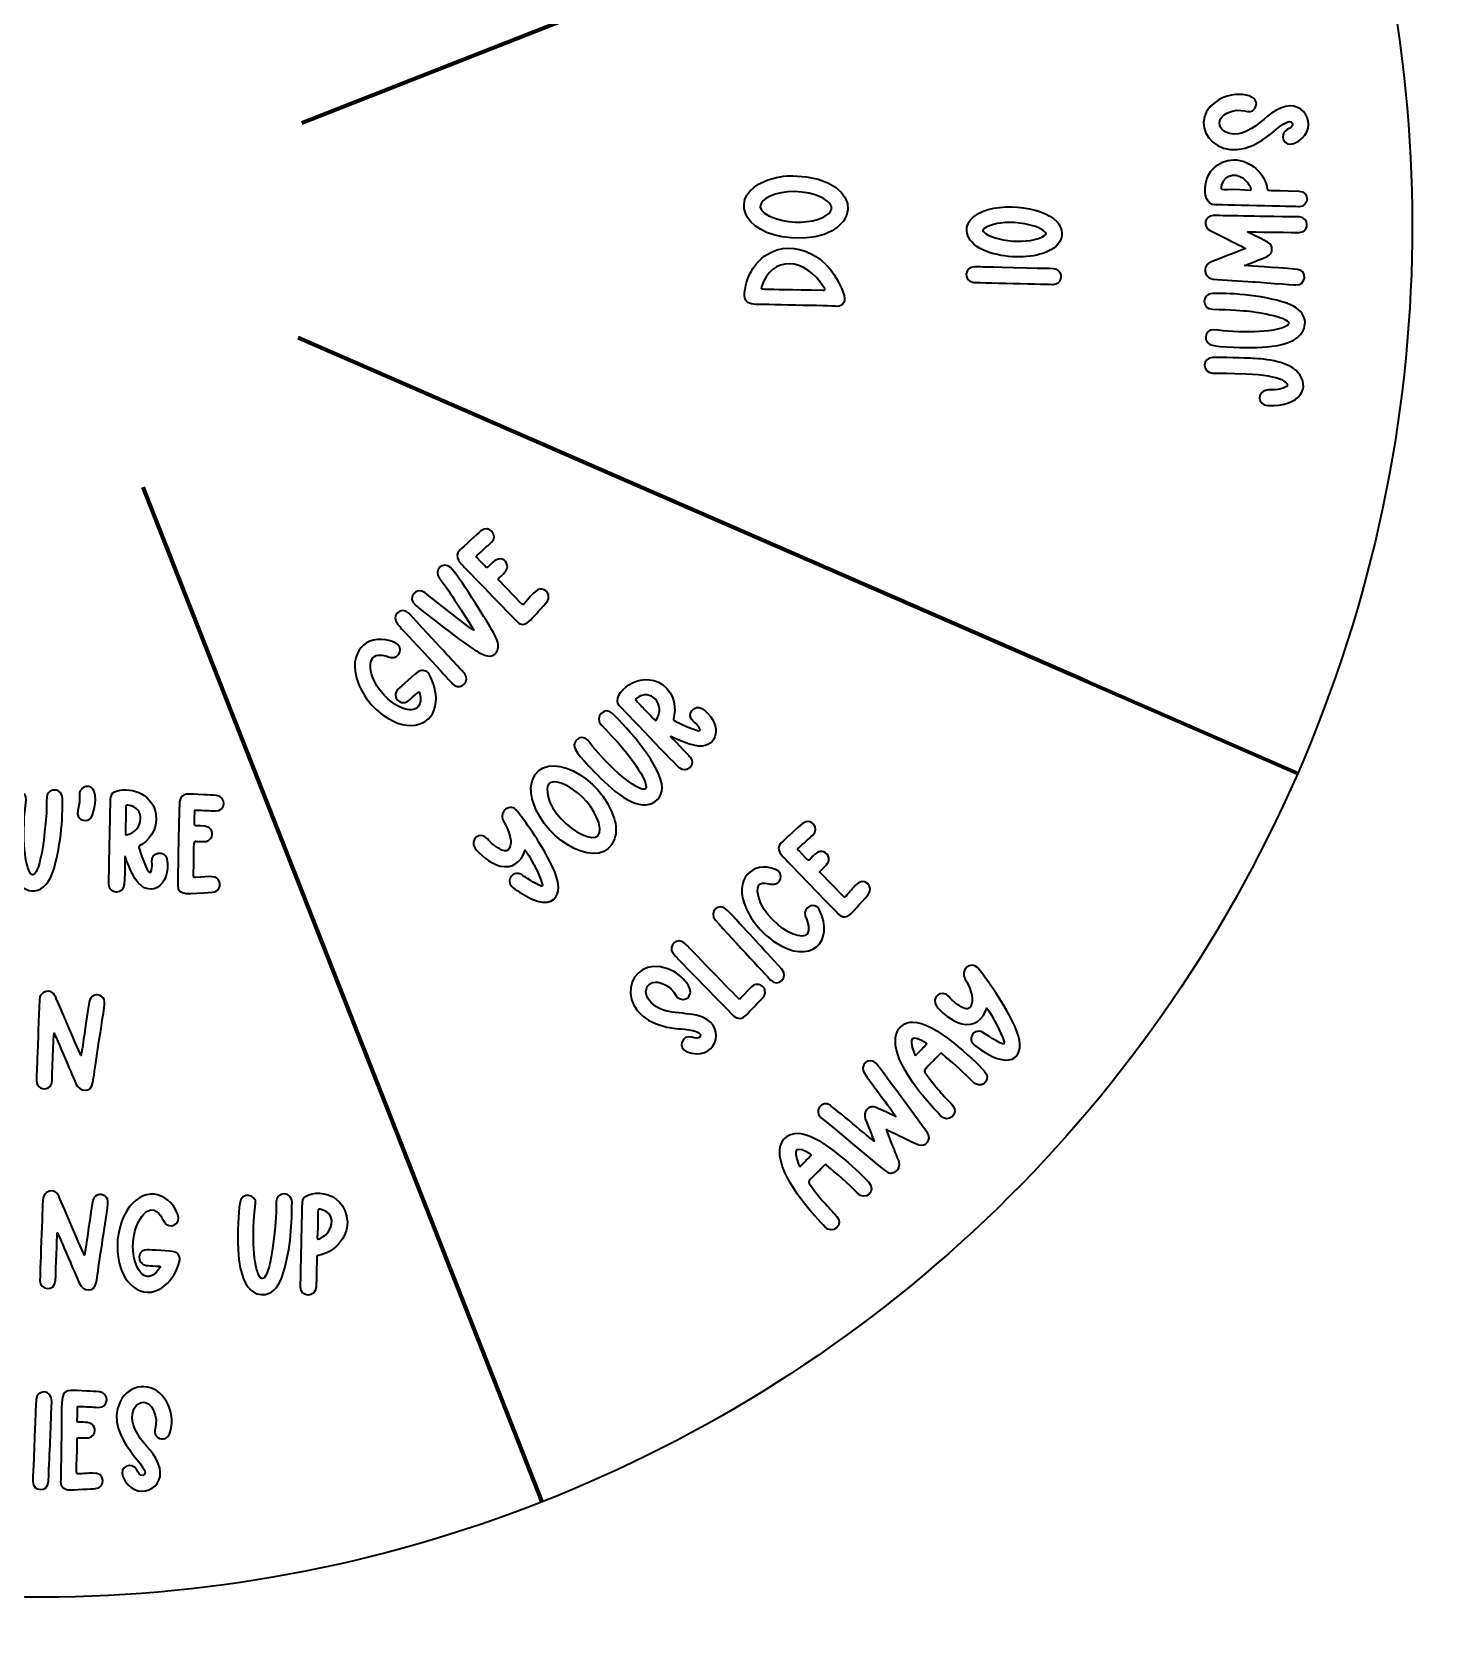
# Model space of a CAD drawing. Header units: inches. Extents: x -0.2 to 12.2, y -0.2 to 12.2.
# Drawn here: x 5.96 to 12.16, y -0.16 to 6.85 of the extents above; entities that cross this region are included whole.
import ezdxf

# ---------------------------------------------------------------- set-up
doc = ezdxf.new("R2010")
doc.units = ezdxf.units.IN
doc.header["$MEASUREMENT"] = 0
doc.layers.add('_U+0421_U+043B_U+043E_U+0439 1', color=7, linetype='Continuous')

msp = doc.modelspace()

# ---------------------------------------------------------------- linework, layer by layer
at = {"layer": '_U+0421_U+043B_U+043E_U+0439 1', "color": 98, "lineweight": 106, "true_color": 0x010202}
for points in [[(7.144, 6.4496), (10.6471, 7.8265), (11.5841, 8.1948)], [(11.5006, 3.6034), (10.5774, 4.0056), (7.1268, 5.509)], [(8.1948, 0.4159), (7.8265, 1.3529), (6.4496, 4.856)]]:
    msp.add_lwpolyline(points, dxfattribs=at)
at = {"layer": '_U+0421_U+043B_U+043E_U+0439 1', "color": 22, "lineweight": 35, "true_color": 0xe52421}
msp.add_open_spline([(3.8052, 11.5841), (2.376, 11.0225), (1.1613, 9.9156), (0.4994, 8.3966), (-0.1624, 6.8776), (-0.1459, 5.2342), (0.4159, 3.8052), (0.9775, 2.376), (2.0844, 1.1613), (3.6034, 0.4994), (5.1224, -0.1624), (6.7658, -0.1459), (8.1948, 0.4158), (9.624, 0.9775), (10.8387, 2.0844), (11.5006, 3.6034), (12.1624, 5.1224), (12.1459, 6.7658), (11.5842, 8.1948), (11.0225, 9.624), (9.9156, 10.8387), (8.3966, 11.5006), (6.8776, 12.1624), (5.2342, 12.1459), (3.8052, 11.5841)], degree=3, knots=[0, 0, 0, 0, 1, 1, 1, 2, 2, 2, 3, 3, 3, 4, 4, 4, 5, 5, 5, 6, 6, 6, 7, 7, 7, 8, 8, 8, 8], dxfattribs=at)
at = {"layer": '_U+0421_U+043B_U+043E_U+0439 1', "color": 98, "lineweight": 35, "true_color": 0x010202}
for points, knots in [([(11.1403, 6.5409), (11.2295, 6.6035), (11.3521, 6.5681), (11.3125, 6.5121), (11.2888, 6.4785), (11.2577, 6.5254), (11.1912, 6.4922), (11.1187, 6.456), (11.1758, 6.3679), (11.2771, 6.4134), (11.3387, 6.4411), (11.3654, 6.489), (11.426, 6.5145), (11.5395, 6.5622), (11.6025, 6.409), (11.4835, 6.3591), (11.4423, 6.3419), (11.4147, 6.3984), (11.4542, 6.4205), (11.4653, 6.4267), (11.4822, 6.4347), (11.4784, 6.4466), (11.4689, 6.4758), (11.4088, 6.4235), (11.3855, 6.4036), (11.1692, 6.2184), (10.9997, 6.4422), (11.1403, 6.5409)], [0, 0, 0, 0, 1, 1, 1, 2, 2, 2, 3, 3, 3, 4, 4, 4, 5, 5, 5, 6, 6, 6, 7, 7, 7, 8, 8, 8, 9, 9, 9, 9]), ([(11.5062, 6.151), (11.3633, 6.1562), (11.3691, 6.151), (11.3677, 6.1607), (11.3581, 6.2275), (11.2915, 6.2894), (11.2218, 6.2879), (11.0676, 6.2808), (11.0739, 6.0868), (11.1374, 6.091), (11.1396, 6.0911), (11.5055, 6.0828), (11.5069, 6.0828), (11.5516, 6.0831), (11.5547, 6.1492), (11.5062, 6.151)], [0, 0, 0, 0, 1, 1, 1, 2, 2, 2, 3, 3, 3, 4, 4, 4, 5, 5, 5, 5]), ([(9.2909, 6.2179), (9.2593, 6.2189), (9.2148, 6.2127), (9.1722, 6.196), (9.0126, 6.1333), (9.0598, 5.9641), (9.2846, 5.9463), (9.5932, 5.9218), (9.634, 6.2104), (9.2909, 6.2179)], [0, 0, 0, 0, 1, 1, 1, 2, 2, 2, 3, 3, 3, 3]), ([(9.2213, 6.0291), (9.0269, 6.0918), (9.2704, 6.2017), (9.424, 6.1195), (9.5407, 6.0569), (9.3599, 5.9842), (9.2213, 6.0291)], [0, 0, 0, 0, 1, 1, 1, 2, 2, 2, 2]), ([(11.2909, 6.1559), (11.1602, 6.1654), (11.1594, 6.1461), (11.1678, 6.1781), (11.1814, 6.2299), (11.2428, 6.2309), (11.2771, 6.1934), (11.2872, 6.1821), (11.3062, 6.1548), (11.2909, 6.1559)], [0, 0, 0, 0, 1, 1, 1, 2, 2, 2, 3, 3, 3, 3]), ([(10.0867, 6.042), (10.0337, 6.0026), (10.0392, 5.9321), (10.1263, 5.8929), (10.202, 5.859), (10.3016, 5.8554), (10.3721, 5.8745), (10.4743, 5.9023), (10.4894, 5.9709), (10.4476, 6.0164), (10.3797, 6.0904), (10.1742, 6.1071), (10.0867, 6.042)], [0, 0, 0, 0, 1, 1, 1, 2, 2, 2, 3, 3, 3, 4, 4, 4, 4]), ([(10.3933, 5.9575), (10.3324, 5.9144), (10.1673, 5.929), (10.1255, 5.9742), (10.1069, 5.9943), (10.2268, 6.0391), (10.3539, 5.9955), (10.3686, 5.9905), (10.3827, 5.9838), (10.3943, 5.9731), (10.4015, 5.9664), (10.4013, 5.9632), (10.3933, 5.9575)], [0, 0, 0, 0, 1, 1, 1, 2, 2, 2, 3, 3, 3, 4, 4, 4, 4]), ([(11.5085, 5.9697), (11.5062, 5.9696), (11.2848, 5.9729), (11.2825, 5.9729), (11.2824, 5.9725), (11.2822, 5.9721), (11.2821, 5.9716), (11.3712, 5.9268), (11.3885, 5.924), (11.388, 5.8959), (11.3873, 5.8665), (11.3705, 5.8664), (11.2691, 5.8258), (11.3089, 5.8214), (11.3785, 5.8185), (11.4996, 5.8085), (11.5447, 5.8047), (11.5378, 5.7365), (11.4927, 5.7405), (11.4857, 5.7411), (11.3112, 5.7538), (11.305, 5.7543), (11.245, 5.7587), (11.1808, 5.7626), (11.1306, 5.7663), (11.1015, 5.7685), (11.0855, 5.8044), (11.1029, 5.8279), (11.1116, 5.8397), (11.1192, 5.8394), (11.272, 5.9002), (11.2502, 5.9119), (11.29, 5.8914), (11.1172, 5.9787), (11.082, 5.9966), (11.0959, 6.0431), (11.1312, 6.0442), (11.1353, 6.0443), (11.3924, 6.0394), (11.3968, 6.0394), (11.5079, 6.0374), (11.5115, 6.0408), (11.5243, 6.0332), (11.5538, 6.0159), (11.542, 5.9713), (11.5085, 5.9697)], [0, 0, 0, 0, 1, 1, 1, 2, 2, 2, 3, 3, 3, 4, 4, 4, 5, 5, 5, 6, 6, 6, 7, 7, 7, 8, 8, 8, 9, 9, 9, 10, 10, 10, 11, 11, 11, 12, 12, 12, 13, 13, 13, 14, 14, 14, 15, 15, 15, 15]), ([(9.1788, 5.8744), (9.1091, 5.831), (9.0814, 5.7499), (9.0803, 5.694), (9.0797, 5.6655), (9.1017, 5.6559), (9.13, 5.6552), (9.1379, 5.6551), (9.4699, 5.6491), (9.4777, 5.6471), (9.4997, 5.6415), (9.5264, 5.6615), (9.5162, 5.6944), (9.461, 5.8726), (9.2926, 5.9451), (9.1788, 5.8744)], [0, 0, 0, 0, 1, 1, 1, 2, 2, 2, 3, 3, 3, 4, 4, 4, 5, 5, 5, 5]), ([(9.4314, 5.7188), (9.4298, 5.7164), (9.4256, 5.718), (9.4226, 5.718), (9.1321, 5.7235), (9.1516, 5.719), (9.1551, 5.7311), (9.1945, 5.8699), (9.3488, 5.8651), (9.4282, 5.7274), (9.4297, 5.7248), (9.4335, 5.7218), (9.4314, 5.7188)], [0, 0, 0, 0, 1, 1, 1, 2, 2, 2, 3, 3, 3, 4, 4, 4, 4]), ([(10.4311, 5.7429), (10.4269, 5.7429), (10.0841, 5.751), (10.0793, 5.752), (10.0361, 5.7609), (10.044, 5.8199), (10.0864, 5.8194), (10.1111, 5.8192), (10.1029, 5.8191), (10.2591, 5.816), (10.2591, 5.8155), (10.2591, 5.8151), (10.259, 5.8147), (10.4335, 5.8111), (10.4381, 5.8144), (10.4516, 5.8047), (10.4799, 5.7843), (10.4644, 5.7429), (10.4311, 5.7429)], [0, 0, 0, 0, 1, 1, 1, 2, 2, 2, 3, 3, 3, 4, 4, 4, 5, 5, 5, 6, 6, 6, 6]), ([(11.5134, 5.5239), (11.4787, 5.4816), (11.3996, 5.4718), (11.3444, 5.468), (11.2905, 5.4644), (11.2064, 5.4654), (11.1338, 5.4748), (11.0779, 5.4819), (11.0949, 5.5498), (11.134, 5.5443), (11.2305, 5.5308), (11.4007, 5.5286), (11.4519, 5.561), (11.5, 5.5913), (11.3464, 5.6188), (11.2896, 5.6254), (11.2623, 5.6286), (11.2103, 5.6326), (11.1274, 5.634), (11.0798, 5.6348), (11.0794, 5.7017), (11.1272, 5.7033), (11.1828, 5.7052), (11.3415, 5.6995), (11.4534, 5.6602), (11.5401, 5.6297), (11.5482, 5.5663), (11.5134, 5.5239)], [0, 0, 0, 0, 1, 1, 1, 2, 2, 2, 3, 3, 3, 4, 4, 4, 5, 5, 5, 6, 6, 6, 7, 7, 7, 8, 8, 8, 9, 9, 9, 9]), ([(11.3689, 5.2128), (11.3243, 5.2144), (11.321, 5.2741), (11.365, 5.2805), (11.3816, 5.2829), (11.4183, 5.2775), (11.4487, 5.2939), (11.4736, 5.3073), (11.4301, 5.3472), (11.2747, 5.3518), (11.1269, 5.3561), (11.128, 5.355), (11.128, 5.355), (11.081, 5.3574), (11.0822, 5.4222), (11.1288, 5.4233), (11.1569, 5.424), (11.2827, 5.4203), (11.2928, 5.4197), (11.3414, 5.417), (11.4532, 5.412), (11.5016, 5.3573), (11.5565, 5.2955), (11.5186, 5.2073), (11.3689, 5.2128)], [0, 0, 0, 0, 1, 1, 1, 2, 2, 2, 3, 3, 3, 4, 4, 4, 5, 5, 5, 6, 6, 6, 7, 7, 7, 8, 8, 8, 8]), ([(7.8339, 4.5795), (7.851, 4.5961), (7.9094, 4.6494), (7.9272, 4.6642), (7.9638, 4.6946), (8.0056, 4.6428), (7.972, 4.6129), (7.9515, 4.5947), (7.9312, 4.5763), (7.9109, 4.5578), (7.9046, 4.5521), (7.9047, 4.552), (7.9106, 4.546), (7.9568, 4.4993), (7.9499, 4.4986), (7.9599, 4.5083), (7.9684, 4.5167), (7.9765, 4.5254), (7.9859, 4.533), (8.0078, 4.5506), (8.0376, 4.5403), (8.0421, 4.5132), (8.0451, 4.4955), (8.0346, 4.4839), (8.0056, 4.4573), (8.002, 4.454), (8.0019, 4.4515), (8.0055, 4.448), (8.0055, 4.448), (8.1049, 4.3456), (8.1049, 4.3456), (8.1092, 4.3411), (8.1121, 4.3406), (8.1164, 4.3456), (8.1593, 4.3953), (8.1754, 4.4195), (8.2033, 4.407), (8.2242, 4.3976), (8.2299, 4.3705), (8.2144, 4.3528), (8.1444, 4.2734), (8.1192, 4.2341), (8.0864, 4.2663), (8.0838, 4.2688), (7.8842, 4.4742), (7.8554, 4.5046), (7.8415, 4.5192), (7.8044, 4.5509), (7.8339, 4.5795)], [0, 0, 0, 0, 1, 1, 1, 2, 2, 2, 3, 3, 3, 4, 4, 4, 5, 5, 5, 6, 6, 6, 7, 7, 7, 8, 8, 8, 9, 9, 9, 10, 10, 10, 11, 11, 11, 12, 12, 12, 13, 13, 13, 14, 14, 14, 15, 15, 15, 16, 16, 16, 16]), ([(7.9422, 4.1208), (7.9177, 4.1311), (7.8956, 4.1457), (7.8738, 4.1608), (7.8009, 4.2113), (7.7372, 4.2627), (7.642, 4.3374), (7.5996, 4.3707), (7.6437, 4.424), (7.6827, 4.3928), (7.7152, 4.3669), (7.8606, 4.2518), (7.8953, 4.2296), (7.8956, 4.2298), (7.8959, 4.23), (7.8961, 4.2302), (7.7774, 4.4184), (7.7683, 4.428), (7.7449, 4.4577), (7.7169, 4.4934), (7.7624, 4.5337), (7.7939, 4.5038), (7.8296, 4.47), (7.9476, 4.2771), (7.9753, 4.2306), (7.9862, 4.2123), (7.9984, 4.1897), (8.0019, 4.1673), (8.0077, 4.1303), (7.9769, 4.1063), (7.9422, 4.1208)], [0, 0, 0, 0, 1, 1, 1, 2, 2, 2, 3, 3, 3, 4, 4, 4, 5, 5, 5, 6, 6, 6, 7, 7, 7, 8, 8, 8, 9, 9, 9, 10, 10, 10, 10]), ([(7.8532, 4.0416), (7.8664, 4.0271), (7.8666, 4.0057), (7.8538, 3.9929), (7.8406, 3.9797), (7.8185, 3.9795), (7.8047, 3.9937), (7.7859, 4.0129), (7.7682, 4.033), (7.7501, 4.0527), (7.5196, 4.3012), (7.5897, 4.2262), (7.5624, 4.2562), (7.5303, 4.2915), (7.5777, 4.3368), (7.6116, 4.3038), (7.613, 4.3024), (7.6144, 4.301), (7.6158, 4.2995), (7.6156, 4.2994), (7.6155, 4.2993), (7.6154, 4.2992), (7.7786, 4.1238), (7.7955, 4.1049), (7.8532, 4.0416)], [0, 0, 0, 0, 1, 1, 1, 2, 2, 2, 3, 3, 3, 4, 4, 4, 5, 5, 5, 6, 6, 6, 7, 7, 7, 8, 8, 8, 8]), ([(7.6999, 4.0368), (7.7209, 3.9992), (7.7332, 3.9593), (7.7298, 3.9155), (7.7223, 3.819), (7.6179, 3.771), (7.4966, 3.8596), (7.4448, 3.8975), (7.3973, 3.9603), (7.3805, 4.0287), (7.3511, 4.148), (7.4408, 4.2221), (7.5501, 4.1758), (7.5922, 4.158), (7.572, 4.1023), (7.5323, 4.1105), (7.5182, 4.1133), (7.5022, 4.1232), (7.4785, 4.1204), (7.4236, 4.1141), (7.4367, 4.0274), (7.49, 3.961), (7.565, 3.8676), (7.685, 3.8435), (7.6586, 3.9574), (7.6576, 3.9616), (7.6562, 3.9613), (7.6535, 3.9589), (7.6109, 3.9213), (7.6051, 3.9145), (7.5912, 3.9131), (7.5597, 3.9098), (7.5398, 3.9479), (7.5645, 3.9716), (7.5743, 3.9811), (7.6419, 4.0423), (7.6544, 4.049), (7.6713, 4.0582), (7.6906, 4.0536), (7.6999, 4.0368)], [0, 0, 0, 0, 1, 1, 1, 2, 2, 2, 3, 3, 3, 4, 4, 4, 5, 5, 5, 6, 6, 6, 7, 7, 7, 8, 8, 8, 9, 9, 9, 10, 10, 10, 11, 11, 11, 12, 12, 12, 13, 13, 13, 13]), ([(8.7942, 3.627), (8.8274, 3.599), (8.8696, 3.6419), (8.8424, 3.6741), (8.8324, 3.686), (8.8277, 3.6903), (8.757, 3.7638), (8.7573, 3.7641), (8.7575, 3.7645), (8.7578, 3.7648), (8.7828, 3.7529), (8.8512, 3.7188), (8.8947, 3.7228), (8.9715, 3.7298), (8.9789, 3.83), (8.894, 3.887), (8.8618, 3.9085), (8.8211, 3.8589), (8.8567, 3.8309), (8.8665, 3.8231), (8.8754, 3.8143), (8.8816, 3.8032), (8.8837, 3.7994), (8.8881, 3.7949), (8.8852, 3.7911), (8.8782, 3.7817), (8.7824, 3.8287), (8.7721, 3.8342), (8.7685, 3.836), (8.7679, 3.8384), (8.769, 3.8421), (8.7817, 3.8836), (8.7771, 3.9504), (8.7222, 3.9904), (8.623, 4.0626), (8.4907, 3.9486), (8.5324, 3.8999), (8.541, 3.8898), (8.793, 3.6279), (8.7942, 3.627)], [0, 0, 0, 0, 1, 1, 1, 2, 2, 2, 3, 3, 3, 4, 4, 4, 5, 5, 5, 6, 6, 6, 7, 7, 7, 8, 8, 8, 9, 9, 9, 10, 10, 10, 11, 11, 11, 12, 12, 12, 13, 13, 13, 13]), ([(8.6084, 3.9325), (8.6683, 3.9793), (8.7382, 3.9047), (8.6942, 3.8363), (8.6912, 3.8317), (8.6892, 3.8348), (8.6872, 3.8368), (8.6768, 3.8475), (8.6467, 3.8789), (8.646, 3.8796), (8.646, 3.8796), (8.646, 3.8797), (8.646, 3.8797), (8.6331, 3.8931), (8.6201, 3.9066), (8.6071, 3.9201), (8.6009, 3.9266), (8.6009, 3.9266), (8.6084, 3.9325)], [0, 0, 0, 0, 1, 1, 1, 2, 2, 2, 3, 3, 3, 4, 4, 4, 5, 5, 5, 6, 6, 6, 6]), ([(8.3995, 3.635), (8.3361, 3.7032), (8.3253, 3.7219), (8.3424, 3.746), (8.3545, 3.7632), (8.3823, 3.7648), (8.3949, 3.748), (8.5117, 3.5936), (8.6648, 3.4887), (8.6488, 3.5525), (8.6281, 3.6343), (8.4956, 3.7729), (8.4536, 3.8162), (8.4205, 3.8504), (8.4675, 3.8979), (8.5025, 3.8653), (8.5674, 3.8047), (8.7204, 3.6304), (8.7193, 3.54), (8.7187, 3.4992), (8.6907, 3.4697), (8.6491, 3.4656), (8.5677, 3.4574), (8.4555, 3.5748), (8.3995, 3.635)], [0, 0, 0, 0, 1, 1, 1, 2, 2, 2, 3, 3, 3, 4, 4, 4, 5, 5, 5, 6, 6, 6, 7, 7, 7, 8, 8, 8, 8]), ([(8.1526, 3.5734), (8.1415, 3.5417), (8.1455, 3.5102), (8.155, 3.4789), (8.2099, 3.2975), (8.4613, 3.1696), (8.5115, 3.317), (8.5216, 3.3465), (8.5184, 3.3761), (8.5099, 3.4052), (8.4554, 3.5921), (8.2037, 3.7192), (8.1526, 3.5734)], [0, 0, 0, 0, 1, 1, 1, 2, 2, 2, 3, 3, 3, 4, 4, 4, 4]), ([(8.2163, 3.5339), (8.2177, 3.6201), (8.402, 3.5204), (8.4424, 3.3876), (8.4901, 3.2307), (8.2141, 3.3899), (8.2163, 3.5339)], [0, 0, 0, 0, 1, 1, 1, 2, 2, 2, 2]), ([(5.8674, 3.4881), (5.8746, 3.5439), (5.9425, 3.5271), (5.937, 3.4879), (5.8968, 3.2019), (5.989, 2.949), (6.0255, 3.4288), (6.0297, 3.4842), (6.0168, 3.5217), (6.0536, 3.5296), (6.0756, 3.5343), (6.0952, 3.5184), (6.096, 3.4946), (6.0989, 3.4104), (6.0869, 3.2655), (6.0529, 3.1684), (6.0131, 3.0552), (5.909, 3.0689), (5.8778, 3.1729), (5.8519, 3.2591), (5.8562, 3.4002), (5.8674, 3.4881)], [0, 0, 0, 0, 1, 1, 1, 2, 2, 2, 3, 3, 3, 4, 4, 4, 5, 5, 5, 6, 6, 6, 7, 7, 7, 7]), ([(6.1629, 3.4414), (6.1672, 3.4601), (6.1723, 3.4787), (6.171, 3.4982), (6.1705, 3.5053), (6.1693, 3.5122), (6.1712, 3.5193), (6.1821, 3.5598), (6.2717, 3.5737), (6.228, 3.4217), (6.216, 3.38), (6.1517, 3.3937), (6.1629, 3.4414)], [0, 0, 0, 0, 1, 1, 1, 2, 2, 2, 3, 3, 3, 4, 4, 4, 4]), ([(6.3692, 3.2394), (6.3697, 3.2395), (6.3701, 3.2395), (6.3705, 3.2396), (6.3754, 3.2257), (6.3853, 3.1958), (6.4008, 3.1646), (6.4666, 3.0319), (6.5759, 3.1132), (6.5532, 3.2295), (6.5457, 3.2675), (6.4819, 3.2611), (6.4871, 3.2162), (6.4885, 3.2038), (6.4886, 3.1913), (6.4851, 3.1791), (6.484, 3.1749), (6.4838, 3.1686), (6.4791, 3.1679), (6.4674, 3.1662), (6.4332, 3.2671), (6.4297, 3.2784), (6.4285, 3.2823), (6.4297, 3.2844), (6.4331, 3.2862), (6.4715, 3.3066), (6.5154, 3.3571), (6.505, 3.4241), (6.4925, 3.5046), (6.4074, 3.5472), (6.3322, 3.5259), (6.3053, 3.5183), (6.3064, 3.4937), (6.306, 3.4745), (6.306, 3.4743), (6.2986, 3.1165), (6.2986, 3.1165), (6.3001, 3.098), (6.3137, 3.0844), (6.3317, 3.084), (6.3748, 3.0831), (6.3669, 3.1264), (6.3692, 3.2394)], [0, 0, 0, 0, 1, 1, 1, 2, 2, 2, 3, 3, 3, 4, 4, 4, 5, 5, 5, 6, 6, 6, 7, 7, 7, 8, 8, 8, 9, 9, 9, 10, 10, 10, 11, 11, 11, 12, 12, 12, 13, 13, 13, 14, 14, 14, 14]), ([(6.7653, 3.4386), (6.7379, 3.4402), (6.7105, 3.4415), (6.6831, 3.4429), (6.6746, 3.4433), (6.6746, 3.4431), (6.6745, 3.4347), (6.6739, 3.3523), (6.6611, 3.3785), (6.7185, 3.3722), (6.7465, 3.3692), (6.7602, 3.3408), (6.7442, 3.3184), (6.7328, 3.3024), (6.7148, 3.3049), (6.6981, 3.3048), (6.6626, 3.3047), (6.6733, 3.3293), (6.6699, 3.1557), (6.6698, 3.1494), (6.6715, 3.147), (6.6781, 3.1474), (6.7436, 3.1522), (6.772, 3.1579), (6.7829, 3.1293), (6.791, 3.1079), (6.7759, 3.0847), (6.7524, 3.0832), (6.6452, 3.0765), (6.6011, 3.067), (6.6007, 3.1127), (6.6006, 3.1266), (6.605, 3.4674), (6.6094, 3.4848), (6.6182, 3.52), (6.6434, 3.5133), (6.715, 3.5098), (6.7333, 3.5089), (6.7517, 3.5082), (6.7699, 3.5064), (6.8172, 3.5019), (6.8102, 3.4358), (6.7653, 3.4386)], [0, 0, 0, 0, 1, 1, 1, 2, 2, 2, 3, 3, 3, 4, 4, 4, 5, 5, 5, 6, 6, 6, 7, 7, 7, 8, 8, 8, 9, 9, 9, 10, 10, 10, 11, 11, 11, 12, 12, 12, 13, 13, 13, 14, 14, 14, 14]), ([(6.3728, 3.3997), (6.3728, 3.3997), (6.3728, 3.3997), (6.3728, 3.3997), (6.3742, 3.4681), (6.3697, 3.4654), (6.3836, 3.4637), (6.4591, 3.4544), (6.4557, 3.3522), (6.3762, 3.335), (6.3684, 3.3334), (6.3718, 3.3373), (6.3728, 3.3997)], [0, 0, 0, 0, 1, 1, 1, 2, 2, 2, 3, 3, 3, 4, 4, 4, 4]), ([(8.2647, 3.0882), (8.2586, 3.0518), (8.2235, 3.0183), (8.1471, 3.0545), (8.1184, 3.0681), (8.0917, 3.085), (8.0664, 3.1042), (8.0523, 3.1149), (8.0482, 3.1331), (8.0561, 3.1475), (8.0642, 3.1623), (8.081, 3.1692), (8.0968, 3.1638), (8.1041, 3.1614), (8.11, 3.1566), (8.1162, 3.1524), (8.1234, 3.1474), (8.1892, 3.1043), (8.1955, 3.1101), (8.2022, 3.1163), (8.1677, 3.1867), (8.1633, 3.1952), (8.1549, 3.2114), (8.1299, 3.2557), (8.1209, 3.2671), (8.1046, 3.2159), (8.0649, 3.1852), (8.0112, 3.1979), (7.9681, 3.2082), (7.9174, 3.2529), (7.9013, 3.2748), (7.8736, 3.313), (7.9245, 3.3538), (7.9554, 3.3169), (7.9728, 3.2962), (7.9937, 3.2796), (8.0181, 3.2677), (8.0511, 3.2516), (8.0623, 3.2889), (8.0555, 3.3231), (8.0428, 3.3868), (8.0011, 3.4029), (8.0289, 3.4402), (8.0417, 3.4573), (8.0653, 3.4597), (8.0804, 3.4443), (8.092, 3.4326), (8.1642, 3.3338), (8.2106, 3.2514), (8.2347, 3.2087), (8.2727, 3.1364), (8.2647, 3.0882)], [0, 0, 0, 0, 1, 1, 1, 2, 2, 2, 3, 3, 3, 4, 4, 4, 5, 5, 5, 6, 6, 6, 7, 7, 7, 8, 8, 8, 9, 9, 9, 10, 10, 10, 11, 11, 11, 12, 12, 12, 13, 13, 13, 14, 14, 14, 15, 15, 15, 16, 16, 16, 17, 17, 17, 17]), ([(9.2407, 3.2992), (9.2577, 3.3157), (9.316, 3.3689), (9.334, 3.3838), (9.3706, 3.4142), (9.4124, 3.3625), (9.3788, 3.3326), (9.3582, 3.3144), (9.338, 3.2959), (9.3177, 3.2775), (9.3114, 3.2718), (9.3115, 3.2716), (9.3174, 3.2657), (9.3753, 3.2071), (9.3477, 3.2164), (9.3927, 3.2527), (9.4146, 3.2703), (9.4444, 3.2599), (9.4489, 3.2329), (9.4517, 3.2167), (9.4448, 3.2067), (9.4124, 3.1769), (9.4088, 3.1736), (9.4087, 3.1712), (9.4123, 3.1677), (9.4123, 3.1677), (9.5117, 3.0653), (9.5117, 3.0653), (9.516, 3.0608), (9.5189, 3.0602), (9.5232, 3.0652), (9.537, 3.0811), (9.5513, 3.0965), (9.5649, 3.1125), (9.6018, 3.156), (9.6511, 3.1065), (9.6212, 3.0725), (9.6149, 3.0653), (9.5534, 2.9963), (9.5443, 2.9872), (9.5295, 2.9724), (9.5081, 2.9713), (9.4932, 2.9859), (9.4915, 2.9876), (9.2877, 3.1974), (9.2622, 3.2242), (9.2481, 3.239), (9.2112, 3.2707), (9.2407, 3.2992)], [0, 0, 0, 0, 1, 1, 1, 2, 2, 2, 3, 3, 3, 4, 4, 4, 5, 5, 5, 6, 6, 6, 7, 7, 7, 8, 8, 8, 9, 9, 9, 10, 10, 10, 11, 11, 11, 12, 12, 12, 13, 13, 13, 14, 14, 14, 15, 15, 15, 16, 16, 16, 16]), ([(9.0875, 3.0124), (9.0285, 3.1416), (9.1165, 3.2211), (9.2162, 3.1833), (9.2554, 3.1685), (9.2423, 3.109), (9.1955, 3.1185), (9.1802, 3.1216), (9.1333, 3.1373), (9.1373, 3.0866), (9.1485, 2.9426), (9.4109, 2.8025), (9.3525, 2.9628), (9.3505, 2.9684), (9.348, 2.9739), (9.3462, 2.9796), (9.3334, 3.0199), (9.3896, 3.042), (9.4073, 3.0073), (9.4788, 2.866), (9.3666, 2.7623), (9.2151, 2.8639), (9.1589, 2.9016), (9.1157, 2.9507), (9.0875, 3.0124)], [0, 0, 0, 0, 1, 1, 1, 2, 2, 2, 3, 3, 3, 4, 4, 4, 5, 5, 5, 6, 6, 6, 7, 7, 7, 8, 8, 8, 8]), ([(9.1953, 2.6979), (9.1929, 2.7003), (9.0344, 2.8712), (8.953, 2.9604), (8.9216, 2.9949), (8.9672, 3.0445), (9.0064, 3.0037), (9.0063, 3.0036), (9.0062, 3.0035), (9.0061, 3.0034), (9.1151, 2.8861), (9.1449, 2.8544), (9.2439, 2.7458), (9.2761, 2.7102), (9.2267, 2.6658), (9.1953, 2.6979)], [0, 0, 0, 0, 1, 1, 1, 2, 2, 2, 3, 3, 3, 4, 4, 4, 5, 5, 5, 5]), ([(9.1609, 2.6226), (9.1416, 2.6014), (9.1026, 2.5618), (9.0866, 2.5441), (9.0721, 2.5281), (9.0496, 2.5266), (9.0339, 2.5413), (9.0269, 2.5479), (8.7721, 2.8078), (8.7668, 2.8158), (8.7433, 2.8514), (8.7888, 2.8885), (8.8193, 2.8592), (8.8228, 2.8558), (9.049, 2.6227), (9.0524, 2.6192), (9.0605, 2.6108), (9.0579, 2.616), (9.1108, 2.6691), (9.1222, 2.6806), (9.1382, 2.6833), (9.1511, 2.6771), (9.1719, 2.667), (9.1769, 2.6402), (9.1609, 2.6226)], [0, 0, 0, 0, 1, 1, 1, 2, 2, 2, 3, 3, 3, 4, 4, 4, 5, 5, 5, 6, 6, 6, 7, 7, 7, 8, 8, 8, 8]), ([(8.8277, 2.3854), (8.7864, 2.4022), (8.8067, 2.4618), (8.8503, 2.4495), (8.8625, 2.4461), (8.8802, 2.4397), (8.8858, 2.4509), (8.8999, 2.4786), (8.8193, 2.4838), (8.7897, 2.4861), (8.5035, 2.508), (8.5465, 2.7854), (8.7131, 2.7564), (8.8007, 2.7412), (8.8494, 2.6682), (8.8426, 2.6402), (8.8346, 2.6078), (8.7944, 2.6069), (8.7813, 2.6304), (8.7565, 2.6746), (8.7142, 2.6903), (8.6919, 2.6899), (8.651, 2.6891), (8.6295, 2.6434), (8.6722, 2.6009), (8.73, 2.5385), (8.8224, 2.5661), (8.8967, 2.5359), (9.0107, 2.49), (8.9473, 2.3365), (8.8277, 2.3854)], [0, 0, 0, 0, 1, 1, 1, 2, 2, 2, 3, 3, 3, 4, 4, 4, 5, 5, 5, 6, 6, 6, 7, 7, 7, 8, 8, 8, 9, 9, 9, 10, 10, 10, 10]), ([(10.0859, 2.4136), (10.0535, 2.4382), (10.0813, 2.485), (10.1164, 2.4732), (10.1264, 2.4698), (10.207, 2.4121), (10.215, 2.4194), (10.2265, 2.43), (10.156, 2.5566), (10.1405, 2.5765), (10.1242, 2.5253), (10.0845, 2.4945), (10.0307, 2.5073), (9.9877, 2.5175), (9.9369, 2.5622), (9.9209, 2.5842), (9.8932, 2.6222), (9.9438, 2.6632), (9.9749, 2.6263), (9.9924, 2.6055), (10.0132, 2.5889), (10.0376, 2.577), (10.0555, 2.5683), (10.0663, 2.573), (10.0734, 2.5918), (10.086, 2.6251), (10.0638, 2.6713), (10.0459, 2.7019), (10.0218, 2.7435), (10.0706, 2.7834), (10.1, 2.7537), (10.1137, 2.7398), (10.247, 2.5608), (10.2787, 2.4533), (10.3069, 2.3585), (10.2426, 2.2947), (10.0859, 2.4136)], [0, 0, 0, 0, 1, 1, 1, 2, 2, 2, 3, 3, 3, 4, 4, 4, 5, 5, 5, 6, 6, 6, 7, 7, 7, 8, 8, 8, 9, 9, 9, 10, 10, 10, 11, 11, 11, 12, 12, 12, 12]), ([(6.0647, 2.6278), (6.0668, 2.6229), (6.174, 2.3722), (6.1774, 2.3681), (6.1845, 2.4112), (6.1739, 2.3439), (6.2125, 2.6021), (6.2168, 2.6305), (6.2458, 2.6437), (6.2675, 2.627), (6.2883, 2.6109), (6.2814, 2.5995), (6.2646, 2.487), (6.2598, 2.4549), (6.2295, 2.2514), (6.2295, 2.2514), (6.2218, 2.2026), (6.1707, 2.2089), (6.155, 2.2449), (6.1517, 2.2525), (6.0629, 2.4595), (6.0593, 2.4661), (6.0573, 2.4646), (6.0506, 2.2592), (6.0505, 2.2567), (6.0492, 2.2298), (6.0216, 2.2141), (5.9995, 2.2273), (5.9764, 2.2411), (5.9818, 2.2474), (5.9873, 2.393), (5.9876, 2.4031), (5.9918, 2.5411), (5.9948, 2.6113), (5.9964, 2.6513), (6.0482, 2.6658), (6.0647, 2.6278)], [0, 0, 0, 0, 1, 1, 1, 2, 2, 2, 3, 3, 3, 4, 4, 4, 5, 5, 5, 6, 6, 6, 7, 7, 7, 8, 8, 8, 9, 9, 9, 10, 10, 10, 11, 11, 11, 12, 12, 12, 12]), ([(9.8164, 2.5151), (9.748, 2.513), (9.7019, 2.4424), (9.7839, 2.3017), (9.839, 2.2072), (9.9044, 2.1423), (9.9381, 2.1053), (9.9706, 2.0696), (10.0228, 2.1142), (9.9904, 2.1508), (9.9477, 2.1989), (9.924, 2.2176), (9.8694, 2.2959), (9.8619, 2.3066), (9.8707, 2.3087), (9.9083, 2.3474), (9.9171, 2.3564), (9.9261, 2.3654), (9.9343, 2.3749), (9.9382, 2.3793), (9.9409, 2.3787), (9.9447, 2.3756), (9.9865, 2.3417), (10.027, 2.3064), (10.065, 2.2683), (10.0727, 2.2603), (10.0827, 2.2486), (10.0912, 2.2441), (10.127, 2.2254), (10.1605, 2.2682), (10.1288, 2.3022), (10.0862, 2.3477), (9.91, 2.5179), (9.8164, 2.5151)], [0, 0, 0, 0, 1, 1, 1, 2, 2, 2, 3, 3, 3, 4, 4, 4, 5, 5, 5, 6, 6, 6, 7, 7, 7, 8, 8, 8, 9, 9, 9, 10, 10, 10, 11, 11, 11, 11]), ([(9.8753, 2.4172), (9.863, 2.4029), (9.8485, 2.3907), (9.8384, 2.3783), (9.8265, 2.3667), (9.8278, 2.3664), (9.8227, 2.3793), (9.7939, 2.4526), (9.8148, 2.4595), (9.8753, 2.4234), (9.8789, 2.4213), (9.8772, 2.4194), (9.8753, 2.4172)], [0, 0, 0, 0, 1, 1, 1, 2, 2, 2, 3, 3, 3, 4, 4, 4, 4]), ([(9.8807, 1.9895), (9.861, 1.9615), (9.8266, 1.9851), (9.804, 1.9958), (9.7681, 2.0127), (9.7091, 2.0413), (9.7008, 2.0447), (9.7332, 1.963), (9.7407, 1.945), (9.7548, 1.9087), (9.7636, 1.8862), (9.7536, 1.8641), (9.7318, 1.8563), (9.7028, 1.8461), (9.7125, 1.8539), (9.4155, 2.0957), (9.3813, 2.1235), (9.4177, 2.176), (9.4549, 2.151), (9.471, 2.1402), (9.6354, 2.0015), (9.6474, 1.9938), (9.6179, 2.0678), (9.6124, 2.0816), (9.6086, 2.0917), (9.5984, 2.1188), (9.6206, 2.1593), (9.661, 2.1398), (9.6658, 2.1376), (9.7378, 2.1021), (9.7428, 2.1023), (9.7067, 2.1521), (9.6079, 2.2858), (9.6079, 2.2858), (9.5765, 2.3294), (9.6268, 2.3635), (9.655, 2.3356), (9.663, 2.3277), (9.6504, 2.3442), (9.8626, 2.0551), (9.8804, 2.0309), (9.8976, 2.0137), (9.8807, 1.9895)], [0, 0, 0, 0, 1, 1, 1, 2, 2, 2, 3, 3, 3, 4, 4, 4, 5, 5, 5, 6, 6, 6, 7, 7, 7, 8, 8, 8, 9, 9, 9, 10, 10, 10, 11, 11, 11, 12, 12, 12, 13, 13, 13, 14, 14, 14, 14]), ([(9.3702, 2.0146), (9.2868, 2.0521), (9.2247, 2.0086), (9.2354, 1.9279), (9.2517, 1.8048), (9.3965, 1.6578), (9.4322, 1.6186), (9.4648, 1.5828), (9.517, 1.6275), (9.4845, 1.6641), (9.4421, 1.7119), (9.4183, 1.7307), (9.3635, 1.8092), (9.356, 1.8199), (9.3648, 1.822), (9.4025, 1.8607), (9.4113, 1.8697), (9.4202, 1.8786), (9.4285, 1.8881), (9.4323, 1.8926), (9.4351, 1.892), (9.4389, 1.8889), (9.4832, 1.8528), (9.5348, 1.8079), (9.5739, 1.7662), (9.6081, 1.7294), (9.6604, 1.7754), (9.623, 1.8155), (9.5853, 1.8557), (9.4595, 1.9745), (9.3702, 2.0146)], [0, 0, 0, 0, 1, 1, 1, 2, 2, 2, 3, 3, 3, 4, 4, 4, 5, 5, 5, 6, 6, 6, 7, 7, 7, 8, 8, 8, 9, 9, 9, 10, 10, 10, 10]), ([(9.3695, 1.9304), (9.3572, 1.9161), (9.3427, 1.904), (9.3326, 1.8915), (9.3206, 1.8799), (9.322, 1.8796), (9.3169, 1.8926), (9.2887, 1.9646), (9.3079, 1.9733), (9.3695, 1.9367), (9.3731, 1.9345), (9.3714, 1.9327), (9.3695, 1.9304)], [0, 0, 0, 0, 1, 1, 1, 2, 2, 2, 3, 3, 3, 4, 4, 4, 4]), ([(6.2824, 1.7534), (6.3033, 1.7373), (6.2964, 1.7259), (6.2796, 1.6134), (6.2743, 1.5785), (6.2444, 1.3778), (6.2444, 1.3778), (6.2367, 1.329), (6.1857, 1.3353), (6.17, 1.3713), (6.1667, 1.3788), (6.0777, 1.5861), (6.0742, 1.5925), (6.0717, 1.5906), (6.0727, 1.5882), (6.0726, 1.5862), (6.0721, 1.5723), (6.0681, 1.4394), (6.0654, 1.3831), (6.0631, 1.3351), (5.9959, 1.341), (5.9972, 1.384), (5.9973, 1.3865), (6.0089, 1.7188), (6.0097, 1.7377), (6.0113, 1.7777), (6.0632, 1.7922), (6.0796, 1.7542), (6.0816, 1.7497), (6.1892, 1.4983), (6.1923, 1.4944), (6.1994, 1.5375), (6.1888, 1.4703), (6.2275, 1.7285), (6.2317, 1.7569), (6.2608, 1.7701), (6.2824, 1.7534)], [0, 0, 0, 0, 1, 1, 1, 2, 2, 2, 3, 3, 3, 4, 4, 4, 5, 5, 5, 6, 6, 6, 7, 7, 7, 8, 8, 8, 9, 9, 9, 10, 10, 10, 11, 11, 11, 12, 12, 12, 12]), ([(6.6086, 1.4686), (6.5967, 1.4272), (6.5772, 1.3902), (6.5438, 1.3617), (6.4696, 1.2984), (6.3623, 1.3397), (6.3395, 1.4873), (6.3298, 1.5502), (6.3404, 1.6283), (6.3772, 1.689), (6.4412, 1.7947), (6.557, 1.782), (6.6011, 1.6728), (6.6181, 1.6306), (6.5647, 1.6051), (6.5422, 1.6393), (6.5331, 1.6532), (6.5112, 1.7124), (6.4681, 1.6875), (6.4197, 1.6596), (6.3876, 1.5526), (6.4142, 1.4657), (6.435, 1.3977), (6.4815, 1.3754), (6.5231, 1.4418), (6.5254, 1.4454), (6.5242, 1.4462), (6.5205, 1.4464), (6.4755, 1.4493), (6.457, 1.4476), (6.4441, 1.4582), (6.4196, 1.4782), (6.4324, 1.5191), (6.4667, 1.5184), (6.4797, 1.5182), (6.5724, 1.5133), (6.585, 1.5095), (6.6034, 1.5039), (6.6138, 1.4871), (6.6086, 1.4686)], [0, 0, 0, 0, 1, 1, 1, 2, 2, 2, 3, 3, 3, 4, 4, 4, 5, 5, 5, 6, 6, 6, 7, 7, 7, 8, 8, 8, 9, 9, 9, 10, 10, 10, 11, 11, 11, 12, 12, 12, 13, 13, 13, 13]), ([(7.1003, 1.7276), (7.1005, 1.7192), (7.1, 1.7108), (7.0999, 1.706), (7.1006, 1.6287), (7.0913, 1.4988), (7.0572, 1.4014), (7.0269, 1.3153), (6.9637, 1.3063), (6.9208, 1.3415), (6.8463, 1.4026), (6.8608, 1.6355), (6.8717, 1.7211), (6.8789, 1.777), (6.9467, 1.7599), (6.9413, 1.7208), (6.9012, 1.4351), (6.9932, 1.1812), (7.0297, 1.6618), (7.034, 1.7173), (7.0212, 1.7546), (7.0579, 1.7625), (7.0799, 1.7673), (7.0995, 1.7513), (7.1003, 1.7276)], [0, 0, 0, 0, 1, 1, 1, 2, 2, 2, 3, 3, 3, 4, 4, 4, 5, 5, 5, 6, 6, 6, 7, 7, 7, 8, 8, 8, 8]), ([(7.1457, 1.7244), (7.1459, 1.7212), (7.1375, 1.3616), (7.1375, 1.3549), (7.1378, 1.3103), (7.2039, 1.307), (7.2057, 1.3556), (7.2109, 1.4994), (7.206, 1.4927), (7.2154, 1.4941), (7.2824, 1.5037), (7.3441, 1.5705), (7.3426, 1.6399), (7.3355, 1.7942), (7.1416, 1.7877), (7.1457, 1.7244)], [0, 0, 0, 0, 1, 1, 1, 2, 2, 2, 3, 3, 3, 4, 4, 4, 5, 5, 5, 5]), ([(7.2481, 1.5847), (7.2369, 1.5745), (7.2095, 1.5556), (7.2106, 1.5708), (7.2201, 1.7015), (7.2008, 1.7024), (7.2328, 1.694), (7.2848, 1.6804), (7.2855, 1.6187), (7.2481, 1.5847)], [0, 0, 0, 0, 1, 1, 1, 2, 2, 2, 3, 3, 3, 3]), ([(6.2527, 0.829), (6.2253, 0.8307), (6.1979, 0.832), (6.1705, 0.8333), (6.162, 0.8338), (6.162, 0.8336), (6.1619, 0.8252), (6.1615, 0.7595), (6.1562, 0.7639), (6.1701, 0.7637), (6.182, 0.7636), (6.194, 0.764), (6.2059, 0.7627), (6.2339, 0.7596), (6.2476, 0.7312), (6.2316, 0.7089), (6.2202, 0.6929), (6.2024, 0.6953), (6.1855, 0.6953), (6.1655, 0.6952), (6.1595, 0.6981), (6.1596, 0.6888), (6.1612, 0.5449), (6.1499, 0.5368), (6.1655, 0.5379), (6.1864, 0.5394), (6.2074, 0.5401), (6.2283, 0.5418), (6.2852, 0.5464), (6.2849, 0.4765), (6.2398, 0.4737), (6.2305, 0.4731), (6.1379, 0.4678), (6.1252, 0.4678), (6.1042, 0.4679), (6.0883, 0.4823), (6.0881, 0.5032), (6.0881, 0.5032), (6.0912, 0.7015), (6.0912, 0.7016), (6.0945, 0.9229), (6.0763, 0.9064), (6.2024, 0.9003), (6.2207, 0.8993), (6.2391, 0.8986), (6.2573, 0.8969), (6.3044, 0.8924), (6.2978, 0.8263), (6.2527, 0.829)], [0, 0, 0, 0, 1, 1, 1, 2, 2, 2, 3, 3, 3, 4, 4, 4, 5, 5, 5, 6, 6, 6, 7, 7, 7, 8, 8, 8, 9, 9, 9, 10, 10, 10, 11, 11, 11, 12, 12, 12, 13, 13, 13, 14, 14, 14, 15, 15, 15, 16, 16, 16, 16]), ([(6.5415, 0.8695), (6.5733, 0.8243), (6.5817, 0.7739), (6.5678, 0.7202), (6.5611, 0.6944), (6.535, 0.6816), (6.5127, 0.6974), (6.4788, 0.7214), (6.5263, 0.7518), (6.4928, 0.8187), (6.4566, 0.8911), (6.3684, 0.8342), (6.4141, 0.7327), (6.4417, 0.6713), (6.4896, 0.6445), (6.5151, 0.5839), (6.5628, 0.4707), (6.4098, 0.4072), (6.3598, 0.5264), (6.3425, 0.5675), (6.399, 0.5952), (6.4212, 0.5557), (6.4274, 0.5446), (6.4353, 0.5276), (6.4472, 0.5315), (6.5088, 0.5516), (6.2706, 0.6928), (6.3483, 0.8538), (6.3871, 0.9343), (6.4901, 0.9428), (6.5415, 0.8695)], [0, 0, 0, 0, 1, 1, 1, 2, 2, 2, 3, 3, 3, 4, 4, 4, 5, 5, 5, 6, 6, 6, 7, 7, 7, 8, 8, 8, 9, 9, 9, 10, 10, 10, 10]), ([(6.0492, 0.8543), (6.0491, 0.8543), (6.0489, 0.8543), (6.0488, 0.8543), (6.0432, 0.7053), (6.0417, 0.6596), (6.0344, 0.5041), (6.0322, 0.456), (5.9656, 0.4597), (5.9662, 0.5046), (5.9667, 0.5425), (5.9697, 0.5796), (5.9701, 0.5935), (5.9731, 0.6801), (5.9744, 0.7292), (5.9809, 0.8615), (5.9831, 0.9081), (6.0504, 0.9111), (6.0492, 0.8543)], [0, 0, 0, 0, 1, 1, 1, 2, 2, 2, 3, 3, 3, 4, 4, 4, 5, 5, 5, 6, 6, 6, 6])]:
    msp.add_open_spline(points, degree=3, knots=knots, dxfattribs=at)

doc.saveas('drawing.dxf')
